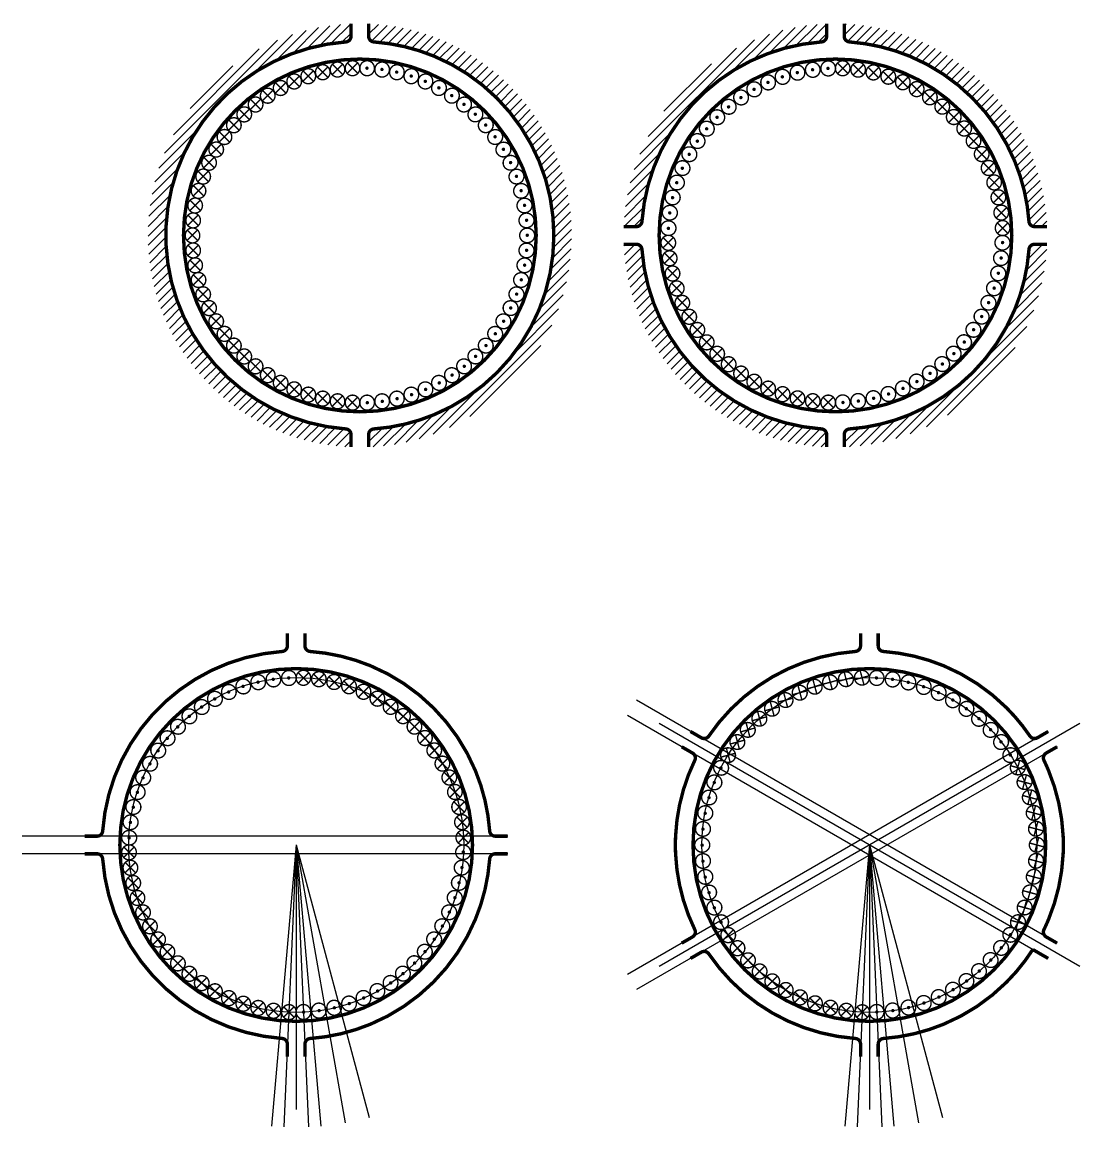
# Model space of a CAD drawing. Header units: inches. Extents: x 0 to 281, y -41 to 106.
# Drawn here: x 191.716 to 195.522, y 44.688 to 48.604 of the extents above; entities that cross this region are included whole.
import ezdxf

# ---------------------------------------------------------------- set-up
doc = ezdxf.new("R2010")
doc.units = ezdxf.units.IN
doc.header["$LTSCALE"] = 0.08
doc.header["$MEASUREMENT"] = 0

# ---------------------------------------------------------------- blocks, each defined once
blk = doc.blocks.new('*U10')
at = {"color": 0}
for points, const_width in [([(-0.0259, -0.0011, 0.096349), (-0.0234, -0.0112, 0.097578), (-0.0175, -0.0195, 0.099368), (-0.0088, -0.0249, 0.100672), (0.0012, -0.0265, 0.100672), (0.0109, -0.0241, 0.099368), (0.0191, -0.0179, 0.097578), (0.0243, -0.0091, 0.096349), (0.0259, 0.0011, 0.096349), (0.0234, 0.0112, 0.097578), (0.0175, 0.0195, 0.099368), (0.0088, 0.0249, 0.100672), (-0.0012, 0.0265, 0.100672), (-0.0109, 0.0241, 0.099368), (-0.0191, 0.0179, 0.097578), (-0.0243, 0.0091, 0.096349)], 0.005), ([(-0.0023, -0.0002, 1), (0.0037, -0.0002, 1)], 0.006)]:
    blk.add_lwpolyline(points, format="xyb", close=True, dxfattribs=dict(at, const_width=const_width))
blk = doc.blocks.new('*U11')
at = {"color": 0, "linetype": 'ByBlock', "lineweight": -2, "transparency": 16777216}
for p, rotation in [((193.2793, 45.6617), 85), ((193.2744, 45.607), 79.6875), ((193.2644, 45.553), 74.375), ((193.2495, 45.5001), 69.06249999999999), ((193.2297, 45.4489), 63.74999999999999), ((193.2053, 45.3997), 58.43749999999999), ((193.1764, 45.353), 53.12499999999995), ((193.1434, 45.3092), 47.81249999999997), ((193.1064, 45.2686), 42.49999999999999), ((193.0658, 45.2316), 37.18749999999999), ((193.022, 45.1986), 31.875), ((192.9261, 45.1453), 21.24999999999995), ((192.9753, 45.1697), 26.56249999999996), ((192.822, 45.1106), 10.62499999999996), ((192.8749, 45.1255), 15.93749999999998), ((192.768, 45.1006), 5.312499999999875)]:
    blk.add_blockref('*U10', p, dxfattribs=dict(at, rotation=rotation))
blk.add_blockref('*U10', (192.7133, 45.0957), dxfattribs=at)
blk = doc.blocks.new('*U12')
at = {"color": 0}
for points, const_width in [([(-0.0259, -0.0011, 0.096349), (-0.0234, -0.0112, 0.097578), (-0.0175, -0.0195, 0.099368), (-0.0088, -0.0249, 0.100672), (0.0012, -0.0265, 0.100672), (0.0109, -0.0241, 0.099368), (0.0191, -0.0179, 0.097578), (0.0243, -0.0091, 0.096349), (0.0259, 0.0011, 0.096349), (0.0234, 0.0112, 0.097578), (0.0175, 0.0195, 0.099368), (0.0088, 0.0249, 0.100672), (-0.0012, 0.0265, 0.100672), (-0.0109, 0.0241, 0.099368), (-0.0191, 0.0179, 0.097578), (-0.0243, 0.0091, 0.096349)], 0.005), ([(-0.0023, -0.0002, 1), (0.0037, -0.0002, 1)], 0.006)]:
    blk.add_lwpolyline(points, format="xyb", close=True, dxfattribs=dict(at, const_width=const_width))
blk = doc.blocks.new('*U13')
at = {"color": 0, "linetype": 'ByBlock', "lineweight": -2, "transparency": 16777216}
for p, rotation in [((193.2793, 45.6617), 85), ((193.2744, 45.607), 79.6875), ((193.2644, 45.553), 74.375), ((193.2495, 45.5001), 69.06249999999999), ((193.2297, 45.4489), 63.74999999999999), ((193.2053, 45.3997), 58.43749999999999), ((193.1764, 45.353), 53.12499999999995), ((193.1434, 45.3092), 47.81249999999997), ((193.1064, 45.2686), 42.49999999999999), ((193.0658, 45.2316), 37.18749999999999), ((193.022, 45.1986), 31.875), ((192.9261, 45.1453), 21.24999999999995), ((192.9753, 45.1697), 26.56249999999996), ((192.822, 45.1106), 10.62499999999996), ((192.8749, 45.1255), 15.93749999999998), ((192.768, 45.1006), 5.312499999999875)]:
    blk.add_blockref('*U12', p, dxfattribs=dict(at, rotation=rotation))
blk.add_blockref('*U12', (192.7133, 45.0957), dxfattribs=at)
blk = doc.blocks.new('*U14')
at = {"color": 0, "const_width": 0.005}
blk.add_lwpolyline([(0.0259, -0.0011, -0.096349), (0.0234, -0.0112, -0.097578), (0.0175, -0.0195, -0.099368), (0.0088, -0.0249, -0.100672), (-0.0012, -0.0265, -0.100672), (-0.0109, -0.0241, -0.099368), (-0.0191, -0.0179, -0.097578), (-0.0243, -0.0091, -0.096349), (-0.0259, 0.0011, -0.096349), (-0.0234, 0.0112, -0.097578), (-0.0175, 0.0195, -0.099368), (-0.0088, 0.0249, -0.100672), (0.0012, 0.0265, -0.100672), (0.0109, 0.0241, -0.099368), (0.0191, 0.0179, -0.097578), (0.0243, 0.0091, -0.096349)], format="xyb", close=True, dxfattribs=at)
for points in [[(-0.019, -0.0181), (0.0181, 0.019)], [(0.0184, -0.0181), (-0.0187, 0.019)]]:
    blk.add_lwpolyline(points, dxfattribs=at)
blk = doc.blocks.new('*U15')
at = {"color": 0, "linetype": 'ByBlock', "lineweight": -2, "transparency": 16777216}
for p in [(192.0951, 45.6614), (192.1, 45.6066), (192.1101, 45.5526), (192.125, 45.4997), (192.1448, 45.4484), (192.1693, 45.3992), (192.1982, 45.3525), (192.2313, 45.3086), (192.2684, 45.268), (192.309, 45.231), (192.3529, 45.1979), (192.3997, 45.169), (192.4489, 45.1446), (192.5002, 45.1249), (192.5531, 45.1099), (192.6071, 45.1), (192.6619, 45.0951)]:
    blk.add_blockref('*U14', p, dxfattribs=at)
blk = doc.blocks.new('*U16')
at = {"color": 0, "const_width": 0.005}
blk.add_lwpolyline([(0.0259, -0.0011, -0.096349), (0.0234, -0.0112, -0.097578), (0.0175, -0.0195, -0.099368), (0.0088, -0.0249, -0.100672), (-0.0012, -0.0265, -0.100672), (-0.0109, -0.0241, -0.099368), (-0.0191, -0.0179, -0.097578), (-0.0243, -0.0091, -0.096349), (-0.0259, 0.0011, -0.096349), (-0.0234, 0.0112, -0.097578), (-0.0175, 0.0195, -0.099368), (-0.0088, 0.0249, -0.100672), (0.0012, 0.0265, -0.100672), (0.0109, 0.0241, -0.099368), (0.0191, 0.0179, -0.097578), (0.0243, 0.0091, -0.096349)], format="xyb", close=True, dxfattribs=at)
for points in [[(-0.019, -0.0181), (0.0181, 0.019)], [(0.0184, -0.0181), (-0.0187, 0.019)]]:
    blk.add_lwpolyline(points, dxfattribs=at)
blk = doc.blocks.new('*U17')
at = {"color": 0, "linetype": 'ByBlock', "lineweight": -2, "transparency": 16777216}
for p in [(192.0951, 45.6614), (192.1, 45.6066), (192.1101, 45.5526), (192.125, 45.4997), (192.1448, 45.4484), (192.1693, 45.3992), (192.1982, 45.3525), (192.2313, 45.3086), (192.2684, 45.268), (192.309, 45.231), (192.3529, 45.1979), (192.3997, 45.169), (192.4489, 45.1446), (192.5002, 45.1249), (192.5531, 45.1099), (192.6071, 45.1), (192.6619, 45.0951)]:
    blk.add_blockref('*U16', p, dxfattribs=at)
blk = doc.blocks.new('*U18')
at = {"color": 0}
for points, const_width in [([(-0.0259, -0.0011, 0.096349), (-0.0234, -0.0112, 0.097578), (-0.0175, -0.0195, 0.099368), (-0.0088, -0.0249, 0.100672), (0.0012, -0.0265, 0.100672), (0.0109, -0.0241, 0.099368), (0.0191, -0.0179, 0.097578), (0.0243, -0.0091, 0.096349), (0.0259, 0.0011, 0.096349), (0.0234, 0.0112, 0.097578), (0.0175, 0.0195, 0.099368), (0.0088, 0.0249, 0.100672), (-0.0012, 0.0265, 0.100672), (-0.0109, 0.0241, 0.099368), (-0.0191, 0.0179, 0.097578), (-0.0243, 0.0091, 0.096349)], 0.005), ([(-0.0023, -0.0002, 1), (0.0037, -0.0002, 1)], 0.006)]:
    blk.add_lwpolyline(points, format="xyb", close=True, dxfattribs=dict(at, const_width=const_width))
blk = doc.blocks.new('*U19')
at = {"color": 0, "linetype": 'ByBlock', "lineweight": -2, "transparency": 16777216}
for p, rotation in [((195.2184, 45.3692), 54.99999999999989), ((195.1856, 45.3228), 49.49999999999989), ((195.1485, 45.2797), 43.99999999999991), ((195.1074, 45.2404), 38.49999999999988), ((195.0628, 45.2052), 32.99999999999986), ((194.9644, 45.1484), 21.99999999999989), ((195.0149, 45.1745), 27.4999999999999), ((194.857, 45.1115), 10.99999999999986), ((194.9116, 45.1274), 16.49999999999989), ((194.8012, 45.1009), 5.499999999999906)]:
    blk.add_blockref('*U18', p, dxfattribs=dict(at, rotation=rotation))
blk.add_blockref('*U18', (194.7446, 45.0957), dxfattribs=at)
blk = doc.blocks.new('*U20')
at = {"color": 0}
for points, const_width in [([(-0.0259, -0.0011, 0.096349), (-0.0234, -0.0112, 0.097578), (-0.0175, -0.0195, 0.099368), (-0.0088, -0.0249, 0.100672), (0.0012, -0.0265, 0.100672), (0.0109, -0.0241, 0.099368), (0.0191, -0.0179, 0.097578), (0.0243, -0.0091, 0.096349), (0.0259, 0.0011, 0.096349), (0.0234, 0.0112, 0.097578), (0.0175, 0.0195, 0.099368), (0.0088, 0.0249, 0.100672), (-0.0012, 0.0265, 0.100672), (-0.0109, 0.0241, 0.099368), (-0.0191, 0.0179, 0.097578), (-0.0243, 0.0091, 0.096349)], 0.005), ([(-0.0023, -0.0002, 1), (0.0037, -0.0002, 1)], 0.006)]:
    blk.add_lwpolyline(points, format="xyb", close=True, dxfattribs=dict(at, const_width=const_width))
blk = doc.blocks.new('*U21')
at = {"color": 0, "linetype": 'ByBlock', "lineweight": -2, "transparency": 16777216}
for p, rotation in [((195.2184, 45.3692), 54.99999999999989), ((195.1856, 45.3228), 49.49999999999989), ((195.1485, 45.2797), 43.99999999999991), ((195.1074, 45.2404), 38.49999999999988), ((195.0628, 45.2052), 32.99999999999986), ((194.9644, 45.1484), 21.99999999999989), ((195.0149, 45.1745), 27.4999999999999), ((194.857, 45.1115), 10.99999999999986), ((194.9116, 45.1274), 16.49999999999989), ((194.8012, 45.1009), 5.499999999999906)]:
    blk.add_blockref('*U20', p, dxfattribs=dict(at, rotation=rotation))
blk.add_blockref('*U20', (194.7446, 45.0957), dxfattribs=at)
blk = doc.blocks.new('*U22')
at = {"color": 0}
for points, const_width in [([(-0.0259, -0.0011, 0.096349), (-0.0234, -0.0112, 0.097578), (-0.0175, -0.0195, 0.099368), (-0.0088, -0.0249, 0.100672), (0.0012, -0.0265, 0.100672), (0.0109, -0.0241, 0.099368), (0.0191, -0.0179, 0.097578), (0.0243, -0.0091, 0.096349), (0.0259, 0.0011, 0.096349), (0.0234, 0.0112, 0.097578), (0.0175, 0.0195, 0.099368), (0.0088, 0.0249, 0.100672), (-0.0012, 0.0265, 0.100672), (-0.0109, 0.0241, 0.099368), (-0.0191, 0.0179, 0.097578), (-0.0243, 0.0091, 0.096349)], 0.005), ([(-0.0023, -0.0002, 1), (0.0037, -0.0002, 1)], 0.006)]:
    blk.add_lwpolyline(points, format="xyb", close=True, dxfattribs=dict(at, const_width=const_width))
blk = doc.blocks.new('*U23')
at = {"color": 0, "linetype": 'ByBlock', "lineweight": -2, "transparency": 16777216}
for p, rotation in [((195.2184, 45.3692), 54.99999999999989), ((195.1856, 45.3228), 49.49999999999989), ((195.1485, 45.2797), 43.99999999999991), ((195.1074, 45.2404), 38.49999999999988), ((195.0628, 45.2052), 32.99999999999986), ((194.9644, 45.1484), 21.99999999999989), ((195.0149, 45.1745), 27.4999999999999), ((194.857, 45.1115), 10.99999999999986), ((194.9116, 45.1274), 16.49999999999989), ((194.8012, 45.1009), 5.499999999999906)]:
    blk.add_blockref('*U22', p, dxfattribs=dict(at, rotation=rotation))
blk.add_blockref('*U22', (194.7446, 45.0957), dxfattribs=at)
blk = doc.blocks.new('*U24')
at = {"color": 0, "const_width": 0.005}
blk.add_lwpolyline([(0.0259, -0.0011, -0.096349), (0.0234, -0.0112, -0.097578), (0.0175, -0.0195, -0.099368), (0.0088, -0.0249, -0.100672), (-0.0012, -0.0265, -0.100672), (-0.0109, -0.0241, -0.099368), (-0.0191, -0.0179, -0.097578), (-0.0243, -0.0091, -0.096349), (-0.0259, 0.0011, -0.096349), (-0.0234, 0.0112, -0.097578), (-0.0175, 0.0195, -0.099368), (-0.0088, 0.0249, -0.100672), (0.0012, 0.0265, -0.100672), (0.0109, 0.0241, -0.099368), (0.0191, 0.0179, -0.097578), (0.0243, 0.0091, -0.096349)], format="xyb", close=True, dxfattribs=at)
for points in [[(-0.019, -0.0181), (0.0181, 0.019)], [(0.0184, -0.0181), (-0.0187, 0.019)]]:
    blk.add_lwpolyline(points, dxfattribs=at)
blk = doc.blocks.new('*U25')
at = {"color": 0, "linetype": 'ByBlock', "lineweight": -2, "transparency": 16777216}
for p in [(194.2186, 45.3681), (194.2516, 45.3217), (194.2888, 45.2786), (194.3299, 45.2392), (194.3747, 45.204), (194.4226, 45.1733), (194.4733, 45.1473), (194.5262, 45.1262), (194.5809, 45.1104), (194.6368, 45.0998), (194.6935, 45.0947)]:
    blk.add_blockref('*U24', p, dxfattribs=at)
blk = doc.blocks.new('*U26')
at = {"color": 0, "const_width": 0.005}
blk.add_lwpolyline([(0.0259, -0.0011, -0.096349), (0.0234, -0.0112, -0.097578), (0.0175, -0.0195, -0.099368), (0.0088, -0.0249, -0.100672), (-0.0012, -0.0265, -0.100672), (-0.0109, -0.0241, -0.099368), (-0.0191, -0.0179, -0.097578), (-0.0243, -0.0091, -0.096349), (-0.0259, 0.0011, -0.096349), (-0.0234, 0.0112, -0.097578), (-0.0175, 0.0195, -0.099368), (-0.0088, 0.0249, -0.100672), (0.0012, 0.0265, -0.100672), (0.0109, 0.0241, -0.099368), (0.0191, 0.0179, -0.097578), (0.0243, 0.0091, -0.096349)], format="xyb", close=True, dxfattribs=at)
for points in [[(-0.019, -0.0181), (0.0181, 0.019)], [(0.0184, -0.0181), (-0.0187, 0.019)]]:
    blk.add_lwpolyline(points, dxfattribs=at)
blk = doc.blocks.new('*U27')
at = {"color": 0, "linetype": 'ByBlock', "lineweight": -2, "transparency": 16777216}
for p in [(194.2186, 45.3681), (194.2516, 45.3217), (194.2888, 45.2786), (194.3299, 45.2392), (194.3747, 45.204), (194.4226, 45.1733), (194.4733, 45.1473), (194.5262, 45.1262), (194.5809, 45.1104), (194.6368, 45.0998), (194.6935, 45.0947)]:
    blk.add_blockref('*U26', p, dxfattribs=at)
blk = doc.blocks.new('*U28')
at = {"color": 0, "const_width": 0.005}
blk.add_lwpolyline([(0.0259, -0.0011, -0.096349), (0.0234, -0.0112, -0.097578), (0.0175, -0.0195, -0.099368), (0.0088, -0.0249, -0.100672), (-0.0012, -0.0265, -0.100672), (-0.0109, -0.0241, -0.099368), (-0.0191, -0.0179, -0.097578), (-0.0243, -0.0091, -0.096349), (-0.0259, 0.0011, -0.096349), (-0.0234, 0.0112, -0.097578), (-0.0175, 0.0195, -0.099368), (-0.0088, 0.0249, -0.100672), (0.0012, 0.0265, -0.100672), (0.0109, 0.0241, -0.099368), (0.0191, 0.0179, -0.097578), (0.0243, 0.0091, -0.096349)], format="xyb", close=True, dxfattribs=at)
for points in [[(-0.019, -0.0181), (0.0181, 0.019)], [(0.0184, -0.0181), (-0.0187, 0.019)]]:
    blk.add_lwpolyline(points, dxfattribs=at)
blk = doc.blocks.new('*U29')
at = {"color": 0, "linetype": 'ByBlock', "lineweight": -2, "transparency": 16777216}
for p in [(194.2186, 45.3681), (194.2516, 45.3217), (194.2888, 45.2786), (194.3299, 45.2392), (194.3747, 45.204), (194.4226, 45.1733), (194.4733, 45.1473), (194.5262, 45.1262), (194.5809, 45.1104), (194.6368, 45.0998), (194.6935, 45.0947)]:
    blk.add_blockref('*U28', p, dxfattribs=at)
blk = doc.blocks.new('*U52')
at = {"color": 0}
for points, const_width in [([(-0.0259, -0.0011, 0.096349), (-0.0234, -0.0112, 0.097578), (-0.0175, -0.0195, 0.099368), (-0.0088, -0.0249, 0.100672), (0.0012, -0.0265, 0.100672), (0.0109, -0.0241, 0.099368), (0.0191, -0.0179, 0.097578), (0.0243, -0.0091, 0.096349), (0.0259, 0.0011, 0.096349), (0.0234, 0.0112, 0.097578), (0.0175, 0.0195, 0.099368), (0.0088, 0.0249, 0.100672), (-0.0012, 0.0265, 0.100672), (-0.0109, 0.0241, 0.099368), (-0.0191, 0.0179, 0.097578), (-0.0243, 0.0091, 0.096349)], 0.005), ([(-0.0023, -0.0002, 1), (0.0037, -0.0002, 1)], 0.006)]:
    blk.add_lwpolyline(points, format="xyb", close=True, dxfattribs=dict(at, const_width=const_width))
blk = doc.blocks.new('*U53')
at = {"color": 0, "linetype": 'ByBlock', "lineweight": -2, "transparency": 16777216}
for p, rotation in [((190.4321, 46.28), 175), ((190.4852, 46.2753), 169.8529411764707), ((190.5376, 46.2658), 164.7058823529412), ((190.5889, 46.2517), 159.5588235294118), ((190.6388, 46.2331), 154.4117647058823), ((190.6868, 46.21), 149.264705882353), ((190.7326, 46.1827), 144.1176470588235), ((190.7757, 46.1514), 138.9705882352941), ((190.8158, 46.1164), 133.8235294117647), ((190.8526, 46.078), 128.6764705882353), ((190.8859, 46.0363), 123.5294117647058), ((190.9152, 45.9919), 118.3823529411764), ((190.9405, 45.945), 113.2352941176471), ((190.9614, 45.8961), 108.0882352941176), ((190.9779, 45.8454), 102.9411764705882), ((190.9898, 45.7935), 97.79411764705883), ((190.9969, 45.7407), 92.64705882352938), ((190.9993, 45.6875), 87.49999999999996), ((190.9969, 45.6343), 82.35294117647054), ((190.9898, 45.5815), 77.20588235294115), ((190.9779, 45.5296), 72.05882352941173), ((190.9614, 45.4789), 66.91176470588235), ((190.9405, 45.43), 61.76470588235291), ((190.9152, 45.3831), 56.6176470588235), ((190.8859, 45.3387), 51.47058823529406), ((190.8526, 45.297), 46.32352941176464), ((190.8158, 45.2586), 41.17647058823525), ((190.7757, 45.2236), 36.02941176470583), ((190.7326, 45.1923), 30.88235294117639), ((190.6868, 45.165), 25.73529411764702), ((190.5376, 45.1092), 10.29411764705872), ((190.5889, 45.1233), 15.44117647058814), ((190.6388, 45.1419), 20.5882352941176), ((190.4852, 45.0997), 5.147058823529404)]:
    blk.add_blockref('*U52', p, dxfattribs=dict(at, rotation=rotation))
blk.add_blockref('*U52', (190.4321, 45.095), dxfattribs=at)
blk = doc.blocks.new('*U32')
at = {"color": 0, "const_width": 0.005}
blk.add_lwpolyline([(0.0259, -0.0011, -0.096349), (0.0234, -0.0112, -0.097578), (0.0175, -0.0195, -0.099368), (0.0088, -0.0249, -0.100672), (-0.0012, -0.0265, -0.100672), (-0.0109, -0.0241, -0.099368), (-0.0191, -0.0179, -0.097578), (-0.0243, -0.0091, -0.096349), (-0.0259, 0.0011, -0.096349), (-0.0234, 0.0112, -0.097578), (-0.0175, 0.0195, -0.099368), (-0.0088, 0.0249, -0.100672), (0.0012, 0.0265, -0.100672), (0.0109, 0.0241, -0.099368), (0.0191, 0.0179, -0.097578), (0.0243, 0.0091, -0.096349)], format="xyb", close=True, dxfattribs=at)
for points in [[(-0.019, -0.0181), (0.0181, 0.019)], [(0.0184, -0.0181), (-0.0187, 0.019)]]:
    blk.add_lwpolyline(points, dxfattribs=at)
blk = doc.blocks.new('*U33')
at = {"color": 0, "linetype": 'ByBlock', "lineweight": -2, "transparency": 16777216}
for p in [(190.2236, 46.2517), (190.2749, 46.2658), (190.3273, 46.2753), (190.3804, 46.28), (190.1257, 46.21), (190.1737, 46.2331), (190.0799, 46.1827), (190.0368, 46.1514), (189.9967, 46.1164), (189.9599, 46.078), (189.9266, 46.0363), (189.8973, 45.9919), (189.872, 45.945), (189.8511, 45.8961), (189.8346, 45.8454), (189.8227, 45.7935), (189.8156, 45.7407), (189.8132, 45.6875), (189.8156, 45.6343), (189.8227, 45.5815), (189.8346, 45.5296), (189.8511, 45.4789), (189.872, 45.43), (189.8973, 45.3831), (189.9266, 45.3387), (189.9599, 45.297), (189.9967, 45.2586), (190.0368, 45.2236), (190.0799, 45.1923), (190.1257, 45.165), (190.1737, 45.1419), (190.2236, 45.1233), (190.2749, 45.1092), (190.3273, 45.0997), (190.3804, 45.095)]:
    blk.add_blockref('*U32', p, dxfattribs=at)
blk = doc.blocks.new('*U30')
at = {"color": 0}
for points, const_width in [([(-0.0259, -0.0011, 0.096349), (-0.0234, -0.0112, 0.097578), (-0.0175, -0.0195, 0.099368), (-0.0088, -0.0249, 0.100672), (0.0012, -0.0265, 0.100672), (0.0109, -0.0241, 0.099368), (0.0191, -0.0179, 0.097578), (0.0243, -0.0091, 0.096349), (0.0259, 0.0011, 0.096349), (0.0234, 0.0112, 0.097578), (0.0175, 0.0195, 0.099368), (0.0088, 0.0249, 0.100672), (-0.0012, 0.0265, 0.100672), (-0.0109, 0.0241, 0.099368), (-0.0191, 0.0179, 0.097578), (-0.0243, 0.0091, 0.096349)], 0.005), ([(-0.0023, -0.0002, 1), (0.0037, -0.0002, 1)], 0.006)]:
    blk.add_lwpolyline(points, format="xyb", close=True, dxfattribs=dict(at, const_width=const_width))
blk = doc.blocks.new('*U31')
at = {"color": 0, "linetype": 'ByBlock', "lineweight": -2, "transparency": 16777216}
for p, rotation in [((193.2793, 45.6617), 85), ((193.2744, 45.607), 79.6875), ((193.2644, 45.553), 74.375), ((193.2495, 45.5001), 69.06249999999999), ((193.2297, 45.4489), 63.74999999999999), ((193.2053, 45.3997), 58.43749999999999), ((193.1764, 45.353), 53.12499999999995), ((193.1434, 45.3092), 47.81249999999997), ((193.1064, 45.2686), 42.49999999999999), ((193.0658, 45.2316), 37.18749999999999), ((193.022, 45.1986), 31.875), ((192.9261, 45.1453), 21.24999999999995), ((192.9753, 45.1697), 26.56249999999996), ((192.822, 45.1106), 10.62499999999996), ((192.8749, 45.1255), 15.93749999999998), ((192.768, 45.1006), 5.312499999999875)]:
    blk.add_blockref('*U30', p, dxfattribs=dict(at, rotation=rotation))
blk.add_blockref('*U30', (192.7133, 45.0957), dxfattribs=at)
blk = doc.blocks.new('*U40')
at = {"color": 0}
for points, const_width in [([(-0.0259, -0.0011, 0.096349), (-0.0234, -0.0112, 0.097578), (-0.0175, -0.0195, 0.099368), (-0.0088, -0.0249, 0.100672), (0.0012, -0.0265, 0.100672), (0.0109, -0.0241, 0.099368), (0.0191, -0.0179, 0.097578), (0.0243, -0.0091, 0.096349), (0.0259, 0.0011, 0.096349), (0.0234, 0.0112, 0.097578), (0.0175, 0.0195, 0.099368), (0.0088, 0.0249, 0.100672), (-0.0012, 0.0265, 0.100672), (-0.0109, 0.0241, 0.099368), (-0.0191, 0.0179, 0.097578), (-0.0243, 0.0091, 0.096349)], 0.005), ([(-0.0023, -0.0002, 1), (0.0037, -0.0002, 1)], 0.006)]:
    blk.add_lwpolyline(points, format="xyb", close=True, dxfattribs=dict(at, const_width=const_width))
blk = doc.blocks.new('*U41')
at = {"color": 0, "linetype": 'ByBlock', "lineweight": -2, "transparency": 16777216}
for p, rotation in [((193.2793, 45.6617), 85), ((193.2744, 45.607), 79.6875), ((193.2644, 45.553), 74.375), ((193.2495, 45.5001), 69.06249999999999), ((193.2297, 45.4489), 63.74999999999999), ((193.2053, 45.3997), 58.43749999999999), ((193.1764, 45.353), 53.12499999999995), ((193.1434, 45.3092), 47.81249999999997), ((193.1064, 45.2686), 42.49999999999999), ((193.0658, 45.2316), 37.18749999999999), ((193.022, 45.1986), 31.875), ((192.9261, 45.1453), 21.24999999999995), ((192.9753, 45.1697), 26.56249999999996), ((192.822, 45.1106), 10.62499999999996), ((192.8749, 45.1255), 15.93749999999998), ((192.768, 45.1006), 5.312499999999875)]:
    blk.add_blockref('*U40', p, dxfattribs=dict(at, rotation=rotation))
blk.add_blockref('*U40', (192.7133, 45.0957), dxfattribs=at)
blk = doc.blocks.new('*U42')
at = {"color": 0, "const_width": 0.005}
blk.add_lwpolyline([(0.0259, -0.0011, -0.096349), (0.0234, -0.0112, -0.097578), (0.0175, -0.0195, -0.099368), (0.0088, -0.0249, -0.100672), (-0.0012, -0.0265, -0.100672), (-0.0109, -0.0241, -0.099368), (-0.0191, -0.0179, -0.097578), (-0.0243, -0.0091, -0.096349), (-0.0259, 0.0011, -0.096349), (-0.0234, 0.0112, -0.097578), (-0.0175, 0.0195, -0.099368), (-0.0088, 0.0249, -0.100672), (0.0012, 0.0265, -0.100672), (0.0109, 0.0241, -0.099368), (0.0191, 0.0179, -0.097578), (0.0243, 0.0091, -0.096349)], format="xyb", close=True, dxfattribs=at)
for points in [[(-0.019, -0.0181), (0.0181, 0.019)], [(0.0184, -0.0181), (-0.0187, 0.019)]]:
    blk.add_lwpolyline(points, dxfattribs=at)
blk = doc.blocks.new('*U43')
at = {"color": 0, "linetype": 'ByBlock', "lineweight": -2, "transparency": 16777216}
for p in [(192.0951, 45.6614), (192.1, 45.6066), (192.1101, 45.5526), (192.125, 45.4997), (192.1448, 45.4484), (192.1693, 45.3992), (192.1982, 45.3525), (192.2313, 45.3086), (192.2684, 45.268), (192.309, 45.231), (192.3529, 45.1979), (192.3997, 45.169), (192.4489, 45.1446), (192.5002, 45.1249), (192.5531, 45.1099), (192.6071, 45.1), (192.6619, 45.0951)]:
    blk.add_blockref('*U42', p, dxfattribs=at)
blk = doc.blocks.new('*U44')
at = {"color": 0, "const_width": 0.005}
blk.add_lwpolyline([(0.0259, -0.0011, -0.096349), (0.0234, -0.0112, -0.097578), (0.0175, -0.0195, -0.099368), (0.0088, -0.0249, -0.100672), (-0.0012, -0.0265, -0.100672), (-0.0109, -0.0241, -0.099368), (-0.0191, -0.0179, -0.097578), (-0.0243, -0.0091, -0.096349), (-0.0259, 0.0011, -0.096349), (-0.0234, 0.0112, -0.097578), (-0.0175, 0.0195, -0.099368), (-0.0088, 0.0249, -0.100672), (0.0012, 0.0265, -0.100672), (0.0109, 0.0241, -0.099368), (0.0191, 0.0179, -0.097578), (0.0243, 0.0091, -0.096349)], format="xyb", close=True, dxfattribs=at)
for points in [[(-0.019, -0.0181), (0.0181, 0.019)], [(0.0184, -0.0181), (-0.0187, 0.019)]]:
    blk.add_lwpolyline(points, dxfattribs=at)
blk = doc.blocks.new('*U45')
at = {"color": 0, "linetype": 'ByBlock', "lineweight": -2, "transparency": 16777216}
for p in [(192.0951, 45.6614), (192.1, 45.6066), (192.1101, 45.5526), (192.125, 45.4997), (192.1448, 45.4484), (192.1693, 45.3992), (192.1982, 45.3525), (192.2313, 45.3086), (192.2684, 45.268), (192.309, 45.231), (192.3529, 45.1979), (192.3997, 45.169), (192.4489, 45.1446), (192.5002, 45.1249), (192.5531, 45.1099), (192.6071, 45.1), (192.6619, 45.0951)]:
    blk.add_blockref('*U44', p, dxfattribs=at)

msp = doc.modelspace()

# ---------------------------------------------------------------- hatches: boundary and pattern name
h = msp.add_hatch()
h.set_pattern_fill('ANSI31', color=256, scale=0.19)
h.set_pattern_definition([(45, (0.595749, 0), (-0.016793786, 0.016793786), [])])
h.paths.add_polyline_path([(193.6637, 47.8475, 0.402069), (192.9443, 48.5975), (192.9443, 48.5531, 0.393134), (192.9629, 48.5332, -0.080221), (193.1762, 48.4827, -0.098491), (193.3992, 48.3336, -0.098491), (193.5483, 48.1106, -0.098491), (193.6006, 47.8475, -0.098491), (193.5483, 47.5844, -0.098491), (193.3992, 47.3614, -0.098491), (193.1762, 47.2123, -0.080221), (192.9629, 47.1618, 0.393134), (192.9443, 47.1419), (192.9443, 47.0975, 0.402069)])
h.paths.add_polyline_path([(192.8633, 48.5332, 0.393134), (192.8818, 48.5531), (192.8818, 48.5975, 0.402069), (192.1624, 47.8475, 0.402069), (192.8818, 47.0975), (192.8818, 47.1419, 0.393134), (192.8633, 47.1618, -0.930005)])
h = msp.add_hatch()
h.set_pattern_fill('ANSI31', color=256, scale=0.19)
h.paths.add_polyline_path([(195.3486, 47.8163), (195.3042, 47.8163, 0.393134), (195.2843, 47.7977, -0.080221), (195.2338, 47.5844, -0.098491), (195.0847, 47.3614, -0.098491), (194.8617, 47.2123, -0.080221), (194.6484, 47.1618, 0.393134), (194.6298, 47.1419), (194.6298, 47.0975, 0.390025)])
h.paths.add_polyline_path([(194.6298, 48.5975), (194.6298, 48.5531, 0.393134), (194.6484, 48.5332, -0.080221), (194.8617, 48.4827, -0.098491), (195.0847, 48.3336, -0.098491), (195.2338, 48.1106, -0.080221), (195.2843, 47.8973, 0.393134), (195.3042, 47.8788), (195.3486, 47.8788, 0.390025)])
h.paths.add_polyline_path([(194.5488, 48.5332, 0.393134), (194.5673, 48.5531), (194.5673, 48.5975, 0.390025), (193.8486, 47.8788), (193.8929, 47.8788, 0.393134), (193.9129, 47.8973, -0.372353)])
h.paths.add_polyline_path([(193.9129, 47.7977, 0.393134), (193.8929, 47.8163), (193.8486, 47.8163, 0.390025), (194.5673, 47.0975), (194.5673, 47.1419, 0.393134), (194.5488, 47.1618, -0.372353)])

# ---------------------------------------------------------------- linework, layer by layer
at = {"color": 0}
for p, q in [((195.3839, 45.3396), (193.8932, 46.2002)), ((195.3526, 45.2854), (193.862, 46.1461)), ((195.3526, 46.0896), (193.862, 45.2289)), ((195.4641, 46.1178), (193.9734, 45.2572)), ((195.4641, 45.2572), (193.9734, 46.1178)), ((195.3839, 46.0354), (193.8932, 45.1748)), ((193.4375, 45.7187), (191.7162, 45.7187)), ((193.4375, 45.6562), (191.7162, 45.6562)), ((192.6875, 45.6875), (192.6003, 44.6913)), ((192.6875, 45.6875), (192.6439, 44.6885)), ((192.6875, 45.6875), (192.7747, 44.6913)), ((192.6875, 45.6875), (192.9463, 44.7216)), ((192.6875, 45.6875), (192.8611, 44.7027)), ((192.6875, 45.6875), (192.6875, 44.75)), ((192.6875, 45.6875), (192.7311, 44.6885)), ((194.7187, 45.6875), (194.6316, 44.6913)), ((194.7187, 45.6875), (194.6751, 44.6885)), ((194.7187, 45.6875), (194.8059, 44.6913)), ((194.7187, 45.6875), (194.9776, 44.7216)), ((194.7187, 45.6875), (194.8924, 44.7027)), ((194.7187, 45.6875), (194.7187, 44.75)), ((194.7187, 45.6875), (194.7624, 44.6885))]:
    msp.add_line(p, q, dxfattribs=at)
at = {"color": 0, "const_width": 0.012}
for points in [[(192.8818, 48.5975), (192.8818, 48.5531, -0.393134), (192.8633, 48.5332, 0.930005), (192.8633, 47.1618, -0.393134), (192.8818, 47.1419), (192.8818, 47.0975)], [(192.9443, 48.5975), (192.9443, 48.5531, 0.393134), (192.9629, 48.5332, -0.080221), (193.1762, 48.4827, -0.098491), (193.3992, 48.3336, -0.098491), (193.5483, 48.1106, -0.098491), (193.6006, 47.8475, -0.098491), (193.5483, 47.5844, -0.098491), (193.3992, 47.3614, -0.098491), (193.1762, 47.2123, -0.080221), (192.9629, 47.1618, 0.393134), (192.9443, 47.1419), (192.9443, 47.0975)], [(194.5673, 48.5975), (194.5673, 48.5531, -0.393134), (194.5488, 48.5332, 0.372353), (193.9129, 47.8973, -0.393134), (193.8929, 47.8788), (193.8486, 47.8788)], [(194.6298, 48.5975), (194.6298, 48.5531, 0.393134), (194.6484, 48.5332, -0.080221), (194.8617, 48.4827, -0.098491), (195.0847, 48.3336, -0.098491), (195.2338, 48.1106, -0.080221), (195.2843, 47.8973, 0.393134), (195.3042, 47.8788), (195.3486, 47.8788)], [(193.8486, 47.8163), (193.8929, 47.8163, -0.393134), (193.9129, 47.7977, 0.372353), (194.5488, 47.1618, -0.393134), (194.5673, 47.1419), (194.5673, 47.0975)], [(194.6298, 47.0975), (194.6298, 47.1419, -0.393134), (194.6484, 47.1618, 0.080221), (194.8617, 47.2123, 0.098491), (195.0847, 47.3614, 0.098491), (195.2338, 47.5844, 0.080221), (195.2843, 47.7977, -0.393134), (195.3042, 47.8163), (195.3486, 47.8163)], [(192.6562, 46.4375), (192.6562, 46.3931, -0.393134), (192.6377, 46.3732, 0.372353), (192.0018, 45.7373, -0.393134), (191.9819, 45.7187), (191.9375, 45.7187)], [(192.7187, 46.4375), (192.7187, 46.3931, 0.393134), (192.7373, 46.3732, -0.080221), (192.9506, 46.3227, -0.098491), (193.1736, 46.1736, -0.098491), (193.3227, 45.9506, -0.080221), (193.3732, 45.7373, 0.393134), (193.3931, 45.7187), (193.4375, 45.7187)], [(194.75, 46.4375), (194.75, 46.3931, 0.393134), (194.7686, 46.3732, -0.080221), (194.9818, 46.3227, -0.098491), (195.2049, 46.1736, -0.04736), (195.2877, 46.0735, 0.393134), (195.3142, 46.0674), (195.3526, 46.0896)], [(191.9375, 45.6562), (191.9819, 45.6562, -0.393134), (192.0018, 45.6377, 0.372353), (192.6377, 45.0018, -0.393134), (192.6562, 44.9819), (192.6562, 44.9375)], [(192.7187, 44.9375), (192.7187, 44.9819, -0.393134), (192.7373, 45.0018, 0.080221), (192.9506, 45.0523, 0.098491), (193.1736, 45.2014, 0.098491), (193.3227, 45.4244, 0.080221), (193.3732, 45.6377, -0.393134), (193.3931, 45.6562), (193.4375, 45.6562)]]:
    msp.add_lwpolyline(points, format="xyb", dxfattribs=at)
for points in [[(192.9131, 47.2225, 0.098491), (193.1523, 47.2701, 0.098491), (193.355, 47.4056, 0.098491), (193.4905, 47.6083, 0.098491), (193.5381, 47.8475, 0.098491), (193.4905, 48.0867, 0.098491), (193.355, 48.2894, 0.098491), (193.1523, 48.4249, 0.098491), (192.9131, 48.4725, 0.098491), (192.6739, 48.4249, 0.098491), (192.4711, 48.2894, 0.098491), (192.3357, 48.0867, 0.098491), (192.2881, 47.8475, 0.098491), (192.3357, 47.6083, 0.098491), (192.4711, 47.4056, 0.098491), (192.6739, 47.2701, 0.098491)], [(194.5986, 47.2225, 0.098491), (194.8378, 47.2701, 0.098491), (195.0405, 47.4056, 0.098491), (195.176, 47.6083, 0.098491), (195.2236, 47.8475, 0.098491), (195.176, 48.0867, 0.098491), (195.0405, 48.2894, 0.098491), (194.8378, 48.4249, 0.098491), (194.5986, 48.4725, 0.098491), (194.3594, 48.4249, 0.098491), (194.1566, 48.2894, 0.098491), (194.0212, 48.0867, 0.098491), (193.9736, 47.8475, 0.098491), (194.0212, 47.6083, 0.098491), (194.1566, 47.4056, 0.098491), (194.3594, 47.2701, 0.098491)], [(192.6875, 45.0625, 0.098491), (192.9267, 45.1101, 0.098491), (193.1294, 45.2456, 0.098491), (193.2649, 45.4483, 0.098491), (193.3125, 45.6875, 0.098491), (193.2649, 45.9267, 0.098491), (193.1294, 46.1294, 0.098491), (192.9267, 46.2649, 0.098491), (192.6875, 46.3125, 0.098491), (192.4483, 46.2649, 0.098491), (192.2456, 46.1294, 0.098491), (192.1101, 45.9267, 0.098491), (192.0625, 45.6875, 0.098491), (192.1101, 45.4483, 0.098491), (192.2456, 45.2456, 0.098491), (192.4483, 45.1101, 0.098491)], [(194.7187, 45.0625, 0.098491), (194.9579, 45.1101, 0.098491), (195.1607, 45.2456, 0.098491), (195.2962, 45.4483, 0.098491), (195.3437, 45.6875, 0.098491), (195.2962, 45.9267, 0.098491), (195.1607, 46.1294, 0.098491), (194.9579, 46.2649, 0.098491), (194.7187, 46.3125, 0.098491), (194.4796, 46.2649, 0.098491), (194.2768, 46.1294, 0.098491), (194.1413, 45.9267, 0.098491), (194.0937, 45.6875, 0.098491), (194.1413, 45.4483, 0.098491), (194.2768, 45.2456, 0.098491), (194.4796, 45.1101, 0.098491)]]:
    msp.add_lwpolyline(points, format="xyb", close=True, dxfattribs=at)
at = {"color": 0}
for points in [[(194.6875, 46.4375, 0.012, 0.012, 0), (194.6875, 46.3931, 0.012, 0.012, -0.393134), (194.6689, 46.3732, 0.012, 0.012, 0.229453), (194.1498, 46.0735, 0.012, 0.012, -0.393134), (194.1233, 46.0674, 0.012, 0.012, 0), (194.0849, 46.0896, 0, 0, 0)], [(194.0536, 45.3396, 0.012, 0.012, 0), (194.092, 45.3617, 0.012, 0.012, 0.393134), (194.1, 45.3878, 0.012, 0.012, -0.101756), (194.032, 45.6562, 0.012, 0.012, -0.022739), (194.032, 45.7187, 0.012, 0.012, -0.101756), (194.1, 45.9872, 0.012, 0.012, 0.393134), (194.092, 46.0133, 0.012, 0.012, 0), (194.0536, 46.0354, 0, 0, 0)], [(195.3839, 46.0354, 0.012, 0.012, 0), (195.3455, 46.0133, 0.012, 0.012, 0.393134), (195.3375, 45.9872, 0.012, 0.012, -0.014601), (195.3539, 45.9506, 0.012, 0.012, -0.087026), (195.4055, 45.7187, 0.012, 0.012, -0.022739), (195.4055, 45.6562, 0.012, 0.012, -0.087026), (195.3539, 45.4244, 0.012, 0.012, -0.014601), (195.3375, 45.3878, 0.012, 0.012, 0.393134), (195.3455, 45.3617, 0.012, 0.012, 0), (195.3839, 45.3396, 0, 0, 0)], [(194.6875, 44.9375, 0.012, 0.012, 0), (194.6875, 44.9819, 0.012, 0.012, 0.393134), (194.6689, 45.0018, 0.012, 0.012, -0.229453), (194.1498, 45.3015, 0.012, 0.012, 0.393134), (194.1233, 45.3076, 0.012, 0.012, 0), (194.0849, 45.2854, 0, 0, 0)], [(195.3526, 45.2854, 0.012, 0.012, 0), (195.2979, 45.317, 0.012, 0.012, -0.054135), (195.2049, 45.2014, 0.012, 0.012, -0.098491), (194.9818, 45.0523, 0.012, 0.012, -0.080221), (194.7686, 45.0018, 0.012, 0.012, 0.393134), (194.75, 44.9819, 0.012, 0.012, 0), (194.75, 44.9375, 0, 0, 0)]]:
    msp.add_lwpolyline(points, format="xyseb", dxfattribs=at)
for centre in [(192.6875, 45.6875), (194.7187, 45.6875)]:
    msp.add_circle(centre, 0.5936, dxfattribs=at)

# ---------------------------------------------------------------- block references
for name, p in [('*U33', (2.5068, 2.16)), ('*U53', (2.5068, 2.16)), ('*U43', (1.9111, 2.16)), ('*U31', (1.9111, 2.16)), ('*U15', (0, 0)), ('*U11', (0, 0)), ('*U25', (0, 0)), ('*U19', (0, 0))]:
    msp.add_blockref(name, p, dxfattribs=at)
for name, p, rotation in [('*U41', (387.2861, 93.535), 180), ('*U45', (387.2861, 93.535), 180), ('*U29', (252.5116, 237.1626), 239.9999999999997), ('*U21', (331.6447, -100.1001), 120), ('*U13', (385.375, 91.375), 180), ('*U17', (385.375, 91.375), 180), ('*U23', (252.5116, 237.1626), 240), ('*U27', (331.6447, -100.1001), 120.0000000000004)]:
    msp.add_blockref(name, p, dxfattribs=dict(at, rotation=rotation))

doc.saveas('drawing.dxf')
